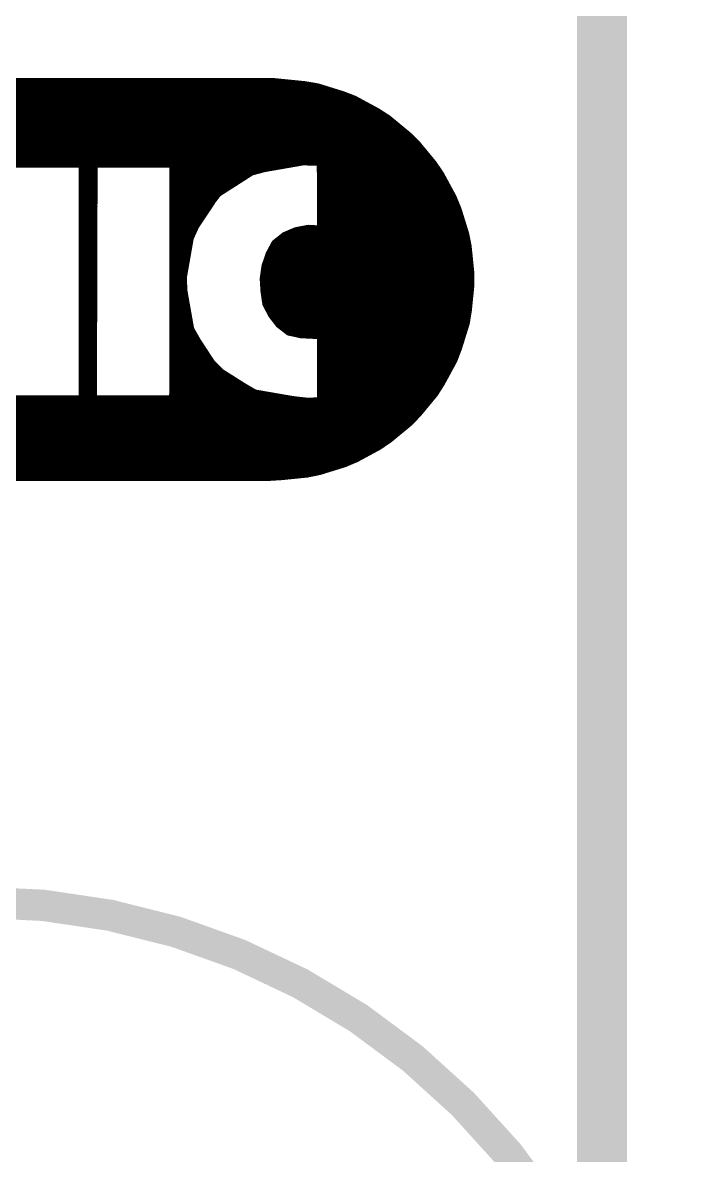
# Model space of a CAD drawing. Extents: x -29.2 to 57.4, y -24.7 to 35.4.
# Drawn here: x 23.051 to 25.718, y 4.307 to 8.899 of the extents above; entities that cross this region are included whole.
import ezdxf

# ---------------------------------------------------------------- set-up
doc = ezdxf.new("R2010")
doc.units = 0
for name, color, linetype in [('1', 12, 'CONTINUOUS'), ('16', 132, 'CONTINUOUS'), ('20', 31, 'CONTINUOUS'), ('21', 41, 'CONTINUOUS'), ('39', 12, 'CONTINUOUS')]:
    doc.layers.add(name, color=color, linetype=linetype)

msp = doc.modelspace()

# ---------------------------------------------------------------- linework, layer by layer
at = {"layer": '1', "const_width": 0.2032}
msp.add_lwpolyline([(25.4, 0), (25.4, 25.4)], dxfattribs=at)
at = {"layer": '16', "const_width": 0.2032}
msp.add_lwpolyline([(25.4, 0), (25.4, 25.4)], dxfattribs=at)
at = {"layer": '20', "const_width": 0.2032}
msp.add_lwpolyline([(25.4, 0), (25.4, 25.4)], dxfattribs=at)
at = {"layer": '21', "const_width": 0.0127}
for points in [[(20.4739, 8.636), (24.283, 8.636)], [(20.5149, 8.6487), (24.2365, 8.6487)], [(20.6183, 8.6614), (24.1386, 8.6614)], [(24.068, 8.6685), (20.7364, 8.6685)], [(24.0921, 8.6661), (24.068, 8.6685)], [(24.1973, 8.6555), (24.0921, 8.6661)], [(24.2492, 8.6465), (24.1973, 8.6555)], [(24.3502, 8.6151), (24.2492, 8.6465)], [(20.3377, 8.5852), (24.4196, 8.5852)], [(20.361, 8.5979), (24.3949, 8.5979)], [(20.3921, 8.6106), (24.362, 8.6106)], [(20.433, 8.6233), (24.3239, 8.6233)], [(24.3993, 8.5962), (24.3502, 8.6151)], [(24.4923, 8.5458), (24.3993, 8.5962)], [(20.2676, 8.5471), (24.4898, 8.5471)], [(20.2909, 8.5598), (24.4664, 8.5598)], [(20.3143, 8.5725), (24.443, 8.5725)], [(24.5366, 8.5173), (24.4923, 8.5458)], [(20.1953, 8.4963), (24.5621, 8.4963)], [(20.2105, 8.509), (24.5467, 8.509)], [(20.2257, 8.5217), (24.5298, 8.5217)], [(20.2442, 8.5344), (24.51, 8.5344)], [(24.6182, 8.45), (24.5366, 8.5173)], [(20.1343, 8.4455), (24.6228, 8.4455)], [(20.1496, 8.4582), (24.6083, 8.4582)], [(20.1648, 8.4709), (24.5929, 8.4709)], [(20.18, 8.4836), (24.5775, 8.4836)], [(24.6558, 8.4132), (24.6182, 8.45)], [(20.0966, 8.4074), (24.6606, 8.4074)], [(20.1069, 8.4201), (24.6488, 8.4201)], [(20.1191, 8.4328), (24.6358, 8.4328)], [(24.7231, 8.3317), (24.6558, 8.4132)], [(20.0554, 8.3566), (24.7026, 8.3566)], [(20.0657, 8.3693), (24.6921, 8.3693)], [(20.076, 8.382), (24.6816, 8.382)], [(20.0863, 8.3947), (24.6711, 8.3947)], [(20.0348, 8.3312), (24.7234, 8.3312)], [(20.0451, 8.3439), (24.713, 8.3439)], [(20.7362, 8.3185), (24.1392, 8.3185)], [(22.9857, 8.3171), (23.2805, 8.3171)], [(23.2805, 8.3171), (23.3006, 8.3166)], [(23.3481, 8.3155), (23.2834, 8.3181)], [(23.2834, 8.3181), (23.2834, 7.3986)], [(23.3006, 8.3166), (23.3317, 8.317)], [(23.3317, 8.317), (23.3586, 8.3171)], [(23.3456, 7.4311), (23.3481, 8.3155)], [(23.3586, 8.3171), (23.6484, 8.3171)], [(23.6484, 8.3171), (23.6673, 8.3007)], [(23.8251, 8.1696), (23.6513, 8.3155)], [(23.6513, 8.3155), (23.6513, 7.3935)], [(24.0325, 8.2999), (24.1888, 8.3271)], [(24.1888, 8.3271), (24.2492, 8.325)], [(24.2492, 8.325), (24.25, 8.2798)], [(24.2493, 8.3185), (24.732, 8.3185)], [(24.7526, 8.2881), (24.7231, 8.3317)], [(23.2834, 8.3058), (23.3481, 8.3058)], [(23.2834, 8.2931), (23.3481, 8.2931)], [(23.2834, 8.2804), (23.348, 8.2804)], [(23.2834, 8.2677), (23.348, 8.2677)], [(23.6513, 8.3058), (23.6614, 8.3058)], [(23.6513, 8.2931), (23.6764, 8.2931)], [(23.6513, 8.2804), (23.6916, 8.2804)], [(23.6513, 8.2677), (23.7068, 8.2677)], [(23.6629, 8.3058), (24.0663, 8.3058)], [(23.6673, 8.3007), (23.8243, 8.1696)], [(23.678, 8.2931), (24.007, 8.2931)], [(23.6931, 8.2804), (23.9727, 8.2804)], [(23.7083, 8.2677), (23.9528, 8.2677)], [(23.8485, 8.201), (23.9821, 8.2865)], [(23.9821, 8.2865), (24.0325, 8.2999)], [(24.2495, 8.3058), (24.7406, 8.3058)], [(24.2497, 8.2931), (24.7492, 8.2931)], [(24.25, 8.2804), (24.7567, 8.2804)], [(24.25, 8.2798), (24.25, 8.071)], [(24.25, 8.2677), (24.7636, 8.2677)], [(24.803, 8.1951), (24.7526, 8.2881)], [(23.2834, 8.255), (23.3479, 8.255)], [(23.2834, 8.2423), (23.3479, 8.2423)], [(23.2834, 8.2296), (23.3479, 8.2296)], [(23.2834, 8.2169), (23.3478, 8.2169)], [(23.6513, 8.255), (23.722, 8.255)], [(23.6513, 8.2423), (23.7372, 8.2423)], [(23.6513, 8.2296), (23.7524, 8.2296)], [(23.6513, 8.2169), (23.7676, 8.2169)], [(23.7234, 8.255), (23.933, 8.255)], [(23.7385, 8.2423), (23.9131, 8.2423)], [(23.7536, 8.2296), (23.8933, 8.2296)], [(23.7687, 8.2169), (23.8734, 8.2169)], [(24.25, 8.255), (24.7705, 8.255)], [(24.25, 8.2423), (24.7774, 8.2423)], [(24.25, 8.2296), (24.7843, 8.2296)], [(24.25, 8.2169), (24.7912, 8.2169)], [(23.2834, 8.2042), (23.3478, 8.2042)], [(23.2834, 8.1915), (23.3478, 8.1915)], [(23.2834, 8.1788), (23.3477, 8.1788)], [(23.6513, 8.2042), (23.7829, 8.2042)], [(23.6513, 8.1915), (23.7981, 8.1915)], [(23.6513, 8.1788), (23.8133, 8.1788)], [(23.7592, 8.0709), (23.8251, 8.1696)], [(23.7839, 8.2042), (23.8535, 8.2042)], [(23.799, 8.1915), (23.8412, 8.1915)], [(23.8141, 8.1788), (23.8314, 8.1788)], [(23.8243, 8.1696), (23.8485, 8.201)], [(24.25, 8.2042), (24.7981, 8.2042)], [(24.25, 8.1915), (24.8045, 8.1915)], [(24.25, 8.1788), (24.8098, 8.1788)], [(24.8232, 8.1465), (24.803, 8.1951)], [(23.2834, 8.1661), (23.3477, 8.1661)], [(23.2834, 8.1534), (23.3477, 8.1534)], [(23.2834, 8.1407), (23.3476, 8.1407)], [(23.2834, 8.128), (23.3476, 8.128)], [(23.6513, 8.1661), (23.8228, 8.1661)], [(23.6513, 8.1534), (23.8143, 8.1534)], [(23.6513, 8.1407), (23.8058, 8.1407)], [(23.6513, 8.128), (23.7973, 8.128)], [(24.25, 8.1661), (24.815, 8.1661)], [(24.25, 8.1534), (24.8203, 8.1534)], [(24.25, 8.1407), (24.8249, 8.1407)], [(24.25, 8.128), (24.8289, 8.128)], [(24.8545, 8.0455), (24.8232, 8.1465)], [(23.2834, 8.1153), (23.3475, 8.1153)], [(23.2834, 8.1026), (23.3475, 8.1026)], [(23.2834, 8.0899), (23.3475, 8.0899)], [(23.2834, 8.0772), (23.3474, 8.0772)], [(23.6513, 8.1153), (23.7889, 8.1153)], [(23.6513, 8.1026), (23.7804, 8.1026)], [(23.6513, 8.0899), (23.7719, 8.0899)], [(23.6513, 8.0772), (23.7634, 8.0772)], [(24.25, 8.1153), (24.8328, 8.1153)], [(24.25, 8.1026), (24.8368, 8.1026)], [(24.25, 8.0899), (24.8407, 8.0899)], [(24.25, 8.0772), (24.8447, 8.0772)], [(23.2834, 8.0645), (23.3474, 8.0645)], [(23.2834, 8.0518), (23.3474, 8.0518)], [(23.2834, 8.0391), (23.3473, 8.0391)], [(23.6513, 8.0645), (23.7563, 8.0645)], [(23.6513, 8.0518), (23.7506, 8.0518)], [(23.6513, 8.0391), (23.7449, 8.0391)], [(23.7379, 8.0236), (23.7592, 8.0709)], [(24.109, 8.0434), (24.0675, 8.0107)], [(24.1036, 8.0391), (24.8558, 8.0391)], [(24.1565, 8.0636), (24.109, 8.0434)], [(24.1288, 8.0518), (24.8525, 8.0518)], [(24.2083, 8.0734), (24.1565, 8.0636)], [(24.1613, 8.0645), (24.8486, 8.0645)], [(24.25, 8.071), (24.2083, 8.0734)], [(24.8648, 7.9939), (24.8545, 8.0455)], [(23.2834, 8.0264), (23.3473, 8.0264)], [(23.2834, 8.0137), (23.3472, 8.0137)], [(23.2834, 8.001), (23.3472, 8.001)], [(23.2834, 7.9883), (23.3472, 7.9883)], [(23.6513, 8.0264), (23.7391, 8.0264)], [(23.6513, 8.0137), (23.7361, 8.0137)], [(23.6513, 8.001), (23.7339, 8.001)], [(23.6513, 7.9883), (23.7317, 7.9883)], [(23.7104, 7.8674), (23.7379, 8.0236)], [(24.0675, 8.0107), (24.0425, 7.9641)], [(24.0555, 7.9883), (24.8653, 7.9883)], [(24.0623, 8.001), (24.8633, 8.001)], [(24.0712, 8.0137), (24.8608, 8.0137)], [(24.0874, 8.0264), (24.8583, 8.0264)], [(24.8754, 7.8886), (24.8648, 7.9939)], [(23.2834, 7.9756), (23.3471, 7.9756)], [(23.2834, 7.9629), (23.3471, 7.9629)], [(23.2834, 7.9502), (23.3471, 7.9502)], [(23.6513, 7.9756), (23.7294, 7.9756)], [(23.6513, 7.9629), (23.7272, 7.9629)], [(23.6513, 7.9502), (23.725, 7.9502)], [(24.0425, 7.9641), (24.0257, 7.9148)], [(24.0378, 7.9502), (24.8692, 7.9502)], [(24.0421, 7.9629), (24.8679, 7.9629)], [(24.0487, 7.9756), (24.8666, 7.9756)], [(23.2834, 7.9375), (23.347, 7.9375)], [(23.2834, 7.9248), (23.347, 7.9248)], [(23.2834, 7.9121), (23.347, 7.9121)], [(23.2834, 7.8994), (23.3469, 7.8994)], [(23.6513, 7.9375), (23.7227, 7.9375)], [(23.6513, 7.9248), (23.7205, 7.9248)], [(23.6513, 7.9121), (23.7183, 7.9121)], [(23.6513, 7.8994), (23.716, 7.8994)], [(24.0257, 7.9148), (24.018, 7.8625)], [(24.0234, 7.8994), (24.8743, 7.8994)], [(24.0253, 7.9121), (24.873, 7.9121)], [(24.0291, 7.9248), (24.8717, 7.9248)], [(24.0335, 7.9375), (24.8704, 7.9375)], [(23.2834, 7.8867), (23.3469, 7.8867)], [(23.2834, 7.874), (23.3468, 7.874)], [(23.2834, 7.8613), (23.3468, 7.8613)], [(23.2834, 7.8486), (23.3468, 7.8486)], [(23.6513, 7.8867), (23.7138, 7.8867)], [(23.6513, 7.874), (23.7116, 7.874)], [(23.6513, 7.8613), (23.7106, 7.8613)], [(23.6513, 7.8486), (23.7109, 7.8486)], [(23.7119, 7.8153), (23.7104, 7.8674)], [(24.018, 7.8625), (24.0212, 7.8102)], [(24.018, 7.8613), (24.8758, 7.8613)], [(24.0188, 7.8486), (24.876, 7.8486)], [(24.0197, 7.874), (24.8756, 7.874)], [(24.0216, 7.8867), (24.8754, 7.8867)], [(24.8762, 7.836), (24.8754, 7.8886)], [(23.2834, 7.8359), (23.3467, 7.8359)], [(23.2834, 7.8232), (23.3467, 7.8232)], [(23.2834, 7.8105), (23.3467, 7.8105)], [(23.6513, 7.8359), (23.7113, 7.8359)], [(23.6513, 7.8232), (23.7117, 7.8232)], [(23.6513, 7.8105), (23.7128, 7.8105)], [(23.7396, 7.6591), (23.7119, 7.8153)], [(24.0196, 7.8359), (24.8762, 7.8359)], [(24.0204, 7.8232), (24.8749, 7.8232)], [(24.0211, 7.8105), (24.8737, 7.8105)], [(24.0212, 7.8102), (24.0288, 7.7578)], [(24.8656, 7.7308), (24.8762, 7.836)], [(23.2834, 7.7978), (23.3466, 7.7978)], [(23.2834, 7.7851), (23.3466, 7.7851)], [(23.2834, 7.7724), (23.3466, 7.7724)], [(23.2834, 7.7597), (23.3465, 7.7597)], [(23.6513, 7.7978), (23.715, 7.7978)], [(23.6513, 7.7851), (23.7173, 7.7851)], [(23.6513, 7.7724), (23.7195, 7.7724)], [(23.6513, 7.7597), (23.7218, 7.7597)], [(24.023, 7.7978), (24.8724, 7.7978)], [(24.0248, 7.7851), (24.8711, 7.7851)], [(24.0267, 7.7724), (24.8698, 7.7724)], [(24.0285, 7.7597), (24.8685, 7.7597)], [(24.0288, 7.7578), (24.0526, 7.7108)], [(23.2834, 7.747), (23.3465, 7.747)], [(23.2834, 7.7343), (23.3464, 7.7343)], [(23.2834, 7.7216), (23.3464, 7.7216)], [(23.2834, 7.7089), (23.3464, 7.7089)], [(23.6513, 7.747), (23.724, 7.747)], [(23.6513, 7.7343), (23.7263, 7.7343)], [(23.6513, 7.7216), (23.7285, 7.7216)], [(23.6513, 7.7089), (23.7308, 7.7089)], [(24.0343, 7.747), (24.8673, 7.747)], [(24.0407, 7.7343), (24.866, 7.7343)], [(24.0472, 7.7216), (24.8641, 7.7216)], [(24.0526, 7.7108), (24.0843, 7.6699)], [(24.0541, 7.7089), (24.862, 7.7089)], [(24.8571, 7.6788), (24.8656, 7.7308)], [(23.2834, 7.6962), (23.3463, 7.6962)], [(23.2834, 7.6835), (23.3463, 7.6835)], [(23.2834, 7.6708), (23.3463, 7.6708)], [(23.6513, 7.6962), (23.7331, 7.6962)], [(23.6513, 7.6835), (23.7353, 7.6835)], [(23.6513, 7.6708), (23.7376, 7.6708)], [(24.0639, 7.6962), (24.8599, 7.6962)], [(24.0738, 7.6835), (24.8578, 7.6835)], [(24.0836, 7.6708), (24.8546, 7.6708)], [(24.0843, 7.6699), (24.1261, 7.6375)], [(24.8257, 7.5778), (24.8571, 7.6788)], [(23.2834, 7.6581), (23.3462, 7.6581)], [(23.2834, 7.6454), (23.3462, 7.6454)], [(23.2834, 7.6327), (23.3462, 7.6327)], [(23.2834, 7.62), (23.3461, 7.62)], [(23.6513, 7.6581), (23.7402, 7.6581)], [(23.6513, 7.6454), (23.7475, 7.6454)], [(23.6513, 7.6327), (23.7547, 7.6327)], [(23.6513, 7.62), (23.762, 7.62)], [(23.7656, 7.6136), (23.7396, 7.6591)], [(24.0995, 7.6581), (24.8506, 7.6581)], [(24.1159, 7.6454), (24.8467, 7.6454)], [(24.1261, 7.6375), (24.1777, 7.6262)], [(24.1479, 7.6327), (24.8427, 7.6327)], [(24.1777, 7.6262), (24.2503, 7.6226)], [(24.2503, 7.6226), (24.25, 7.5929)], [(24.2503, 7.62), (24.8388, 7.62)], [(23.2834, 7.6073), (23.3461, 7.6073)], [(23.2834, 7.5946), (23.346, 7.5946)], [(23.2834, 7.5819), (23.346, 7.5819)], [(23.6513, 7.6073), (23.7697, 7.6073)], [(23.6513, 7.5946), (23.778, 7.5946)], [(23.6513, 7.5819), (23.7863, 7.5819)], [(23.8234, 7.5251), (23.7656, 7.6136)], [(24.25, 7.5946), (24.8309, 7.5946)], [(24.25, 7.5929), (24.25, 7.3737)], [(24.25, 7.5819), (24.827, 7.5819)], [(24.2501, 7.6073), (24.8349, 7.6073)], [(24.8071, 7.5285), (24.8257, 7.5778)], [(23.2834, 7.5692), (23.346, 7.5692)], [(23.2834, 7.5565), (23.3459, 7.5565)], [(23.2834, 7.5438), (23.3459, 7.5438)], [(23.2834, 7.5311), (23.3459, 7.5311)], [(23.6513, 7.5692), (23.7946, 7.5692)], [(23.6513, 7.5565), (23.8029, 7.5565)], [(23.6513, 7.5438), (23.8112, 7.5438)], [(23.6513, 7.5311), (23.8195, 7.5311)], [(24.25, 7.5692), (24.8225, 7.5692)], [(24.25, 7.5565), (24.8177, 7.5565)], [(24.25, 7.5438), (24.8129, 7.5438)], [(24.25, 7.5311), (24.8081, 7.5311)], [(24.7567, 7.4356), (24.8071, 7.5285)], [(23.2834, 7.5184), (23.3458, 7.5184)], [(23.2834, 7.5057), (23.3458, 7.5057)], [(23.2834, 7.493), (23.3458, 7.493)], [(23.2834, 7.4803), (23.3457, 7.4803)], [(23.6513, 7.5184), (23.83, 7.5184)], [(23.6513, 7.5057), (23.8427, 7.5057)], [(23.6513, 7.493), (23.8553, 7.493)], [(23.6513, 7.4803), (23.8727, 7.4803)], [(23.8599, 7.4884), (23.8234, 7.5251)], [(23.9492, 7.4319), (23.8599, 7.4884)], [(24.25, 7.5184), (24.8016, 7.5184)], [(24.25, 7.5057), (24.7948, 7.5057)], [(24.25, 7.493), (24.7879, 7.493)], [(24.25, 7.4803), (24.781, 7.4803)], [(23.2834, 7.4676), (23.3457, 7.4676)], [(23.2834, 7.4549), (23.3456, 7.4549)], [(23.2834, 7.4422), (23.3456, 7.4422)], [(23.6513, 7.4676), (23.8928, 7.4676)], [(23.6513, 7.4549), (23.9129, 7.4549)], [(23.6513, 7.4422), (23.9329, 7.4422)], [(24.25, 7.4676), (24.7741, 7.4676)], [(24.25, 7.4549), (24.7672, 7.4549)], [(24.25, 7.4422), (24.7603, 7.4422)], [(24.7286, 7.391), (24.7567, 7.4356)], [(23.2834, 7.4295), (23.3456, 7.4295)], [(23.2834, 7.4168), (23.3454, 7.4168)], [(23.2834, 7.4041), (23.3452, 7.4041)], [(23.2834, 7.3986), (23.2846, 7.3826)], [(23.284, 7.3914), (23.345, 7.3914)], [(23.3449, 7.3826), (23.3456, 7.4311)], [(23.6513, 7.3935), (23.6499, 7.3826)], [(23.651, 7.3914), (24.0753, 7.3914)], [(23.6513, 7.4295), (23.9533, 7.4295)], [(23.6513, 7.4168), (23.9749, 7.4168)], [(23.6513, 7.4041), (24.0015, 7.4041)], [(23.9946, 7.4053), (23.9492, 7.4319)], [(24.1509, 7.3784), (23.9946, 7.4053)], [(24.25, 7.4295), (24.7529, 7.4295)], [(24.25, 7.4168), (24.7449, 7.4168)], [(24.25, 7.4041), (24.7368, 7.4041)], [(24.25, 7.3914), (24.7288, 7.3914)], [(24.6613, 7.3095), (24.7286, 7.391)], [(21.247, 7.3787), (24.149, 7.3787)], [(21.247, 7.366), (24.708, 7.366)], [(21.247, 7.3533), (24.6975, 7.3533)], [(23.2846, 7.3826), (22.977, 7.3826)], [(23.6499, 7.3826), (23.3449, 7.3826)], [(24.2032, 7.3726), (24.1509, 7.3784)], [(24.25, 7.3737), (24.2032, 7.3726)], [(24.25, 7.3787), (24.7184, 7.3787)], [(21.247, 7.3406), (24.687, 7.3406)], [(21.247, 7.3279), (24.6765, 7.3279)], [(21.247, 7.3152), (24.666, 7.3152)], [(21.247, 7.3025), (24.6546, 7.3025)], [(24.6248, 7.2715), (24.6613, 7.3095)], [(21.247, 7.2898), (24.6424, 7.2898)], [(21.247, 7.2771), (24.6302, 7.2771)], [(21.247, 7.2644), (24.6162, 7.2644)], [(21.247, 7.2517), (24.6008, 7.2517)], [(24.5432, 7.2042), (24.6248, 7.2715)], [(21.247, 7.239), (24.5854, 7.239)], [(21.247, 7.2263), (24.57, 7.2263)], [(21.247, 7.2136), (24.5546, 7.2136)], [(24.4998, 7.1744), (24.5432, 7.2042)], [(21.247, 7.2009), (24.5384, 7.2009)], [(21.247, 7.1882), (24.5199, 7.1882)], [(21.247, 7.1755), (24.5014, 7.1755)], [(21.247, 7.1628), (24.4784, 7.1628)], [(24.4069, 7.124), (24.4998, 7.1744)], [(21.247, 7.1501), (24.455, 7.1501)], [(21.247, 7.1374), (24.4316, 7.1374)], [(21.247, 7.1247), (24.4082, 7.1247)], [(21.247, 7.112), (24.3786, 7.112)], [(24.3584, 7.1035), (24.4069, 7.124)], [(21.247, 7.0993), (24.345, 7.0993)], [(21.247, 7.0866), (24.3041, 7.0866)], [(21.247, 7.0739), (24.2631, 7.0739)], [(24.2059, 7.0615), (24.2574, 7.0721)], [(24.2574, 7.0721), (24.3584, 7.1035)], [(21.247, 7.0612), (24.2034, 7.0612)], [(21.247, 7.0485), (24.0632, 7.0485)], [(21.2981, 7.0475), (24.0479, 7.0475)], [(24.0479, 7.0475), (24.1006, 7.0508)], [(24.1006, 7.0508), (24.2059, 7.0615)]]:
    msp.add_lwpolyline(points, dxfattribs=at)
at = {"layer": '21', "const_width": 0.0064}
for points in [[(24.0683, 8.6717, 1), (24.0676, 8.6654)], [(24.068, 8.6654, 1), (24.068, 8.6717)], [(24.0924, 8.6693, 1), (24.0918, 8.6629)], [(24.0918, 8.6629, 1), (24.0924, 8.6693)], [(24.1386, 8.6582, 1), (24.1386, 8.6646)], [(24.1978, 8.6586, 1), (24.1968, 8.6524)], [(24.197, 8.6523, 1), (24.1976, 8.6586)], [(24.2365, 8.6455, 1), (24.2365, 8.6519)], [(24.2501, 8.6495, 1), (24.2482, 8.6435)], [(24.2486, 8.6434, 1), (24.2497, 8.6496)], [(24.283, 8.6328, 1), (24.283, 8.6392)], [(24.3239, 8.6201, 1), (24.3239, 8.6265)], [(24.3513, 8.6181, 1), (24.349, 8.6122)], [(24.3492, 8.6121, 1), (24.3511, 8.6182)], [(24.362, 8.6074, 1), (24.362, 8.6138)], [(24.3949, 8.5947, 1), (24.3949, 8.6011)], [(24.4008, 8.599, 1), (24.3978, 8.5934)], [(24.3982, 8.5933, 1), (24.4004, 8.5992)], [(24.4196, 8.582, 1), (24.4196, 8.5884)], [(24.443, 8.5693, 1), (24.443, 8.5757)], [(24.4664, 8.5566, 1), (24.4664, 8.563)], [(24.494, 8.5484, 1), (24.4905, 8.5431)], [(24.4898, 8.5439, 1), (24.4898, 8.5503)], [(24.4907, 8.543, 1), (24.4938, 8.5486)], [(24.51, 8.5312, 1), (24.51, 8.5376)], [(24.5298, 8.5185, 1), (24.5298, 8.5249)], [(24.5386, 8.5198, 1), (24.5346, 8.5149)], [(24.5349, 8.5147, 1), (24.5383, 8.52)], [(24.5467, 8.5058, 1), (24.5467, 8.5122)], [(24.5621, 8.4931, 1), (24.5621, 8.4995)], [(24.5775, 8.4804, 1), (24.5775, 8.4868)], [(24.5929, 8.4677, 1), (24.5929, 8.4741)], [(24.6083, 8.455, 1), (24.6083, 8.4614)], [(24.6204, 8.4523, 1), (24.6159, 8.4478)], [(24.6161, 8.4476, 1), (24.6202, 8.4525)], [(24.6228, 8.4423, 1), (24.6228, 8.4487)], [(24.6358, 8.4296, 1), (24.6358, 8.436)], [(24.6488, 8.4169, 1), (24.6488, 8.4233)], [(24.6583, 8.4153, 1), (24.6534, 8.4112)], [(24.6536, 8.411, 1), (24.658, 8.4155)], [(24.6606, 8.4042, 1), (24.6606, 8.4106)], [(24.6711, 8.3915, 1), (24.6711, 8.3979)], [(24.6816, 8.3788, 1), (24.6816, 8.3852)], [(24.6921, 8.3661, 1), (24.6921, 8.3725)], [(24.7026, 8.3534, 1), (24.7026, 8.3598)], [(23.2806, 8.3202, 1), (23.2805, 8.3139)], [(23.2836, 8.3213, 1), (23.2833, 8.3149)], [(23.2834, 8.309, 1), (23.2834, 8.3026)], [(23.2866, 8.3181, 1), (23.2803, 8.3181)], [(23.2805, 8.3139, 1), (23.2805, 8.3203)], [(23.3005, 8.3197, 1), (23.3006, 8.3134)], [(23.3005, 8.3134, 1), (23.3007, 8.3197)], [(23.3317, 8.3202, 1), (23.3317, 8.3139)], [(23.3317, 8.3139, 1), (23.3316, 8.3202)], [(23.3513, 8.3155, 1), (23.3449, 8.3155)], [(23.348, 8.3124, 1), (23.3482, 8.3187)], [(23.3481, 8.3026, 1), (23.3481, 8.309)], [(23.3586, 8.3203, 1), (23.3586, 8.3139)], [(23.3586, 8.3139, 1), (23.3586, 8.3202)], [(23.6505, 8.3195, 1), (23.6463, 8.3147)], [(23.6533, 8.318, 1), (23.6493, 8.3131)], [(23.6545, 8.3155, 1), (23.6481, 8.3155)], [(23.6513, 8.309, 1), (23.6513, 8.3026)], [(23.6484, 8.3139, 1), (23.6484, 8.3203)], [(23.6629, 8.309, 1), (23.6629, 8.3026)], [(23.6614, 8.3026, 1), (23.6614, 8.309)], [(24.0663, 8.3026, 1), (24.0663, 8.309)], [(24.1392, 8.3153, 1), (24.1392, 8.3217)], [(24.1889, 8.3303, 1), (24.1887, 8.324)], [(24.1894, 8.324, 1), (24.1883, 8.3303)], [(24.2524, 8.325, 1), (24.2461, 8.3249)], [(24.2493, 8.3217, 1), (24.2493, 8.3153)], [(24.2495, 8.309, 1), (24.2495, 8.3026)], [(24.2491, 8.3218, 1), (24.2493, 8.3281)], [(24.713, 8.3407, 1), (24.713, 8.3471)], [(24.7258, 8.3334, 1), (24.7205, 8.3299)], [(24.7207, 8.3297, 1), (24.7256, 8.3337)], [(24.7234, 8.328, 1), (24.7234, 8.3344)], [(24.732, 8.3153, 1), (24.732, 8.3217)], [(24.7406, 8.3026, 1), (24.7406, 8.309)], [(23.2834, 8.2963, 1), (23.2834, 8.2899)], [(23.2834, 8.2836, 1), (23.2834, 8.2772)], [(23.2834, 8.2709, 1), (23.2834, 8.2645)], [(23.348, 8.2772, 1), (23.348, 8.2836)], [(23.348, 8.2645, 1), (23.348, 8.2709)], [(23.3481, 8.2899, 1), (23.3481, 8.2963)], [(23.6513, 8.2963, 1), (23.6513, 8.2899)], [(23.6513, 8.2836, 1), (23.6513, 8.2772)], [(23.6513, 8.2709, 1), (23.6513, 8.2645)], [(23.6693, 8.3031, 1), (23.6652, 8.2982)], [(23.6652, 8.2983, 1), (23.6694, 8.3031)], [(23.678, 8.2963, 1), (23.678, 8.2899)], [(23.6764, 8.2899, 1), (23.6764, 8.2963)], [(23.6931, 8.2836, 1), (23.6931, 8.2772)], [(23.6916, 8.2772, 1), (23.6916, 8.2836)], [(23.7083, 8.2709, 1), (23.7083, 8.2645)], [(23.7068, 8.2645, 1), (23.7068, 8.2709)], [(23.9528, 8.2645, 1), (23.9528, 8.2709)], [(23.9727, 8.2772, 1), (23.9727, 8.2836)], [(23.9813, 8.2895, 1), (23.983, 8.2834)], [(23.9838, 8.2838, 1), (23.9804, 8.2891)], [(24.007, 8.2899, 1), (24.007, 8.2963)], [(24.032, 8.303, 1), (24.0331, 8.2968)], [(24.0333, 8.2969, 1), (24.0317, 8.303)], [(24.2497, 8.2963, 1), (24.2497, 8.2899)], [(24.25, 8.2836, 1), (24.25, 8.2772)], [(24.2531, 8.2798, 1), (24.2468, 8.2798)], [(24.2468, 8.2798, 1), (24.2531, 8.2799)], [(24.25, 8.2709, 1), (24.25, 8.2645)], [(24.7492, 8.2899, 1), (24.7492, 8.2963)], [(24.7554, 8.2896, 1), (24.7498, 8.2865)], [(24.75, 8.2863, 1), (24.7552, 8.2898)], [(24.7567, 8.2772, 1), (24.7567, 8.2836)], [(24.7636, 8.2645, 1), (24.7636, 8.2709)], [(23.2834, 8.2582, 1), (23.2834, 8.2518)], [(23.2834, 8.2455, 1), (23.2834, 8.2391)], [(23.2834, 8.2328, 1), (23.2834, 8.2264)], [(23.2834, 8.2201, 1), (23.2834, 8.2137)], [(23.3478, 8.2137, 1), (23.3478, 8.2201)], [(23.3479, 8.2518, 1), (23.3479, 8.2582)], [(23.3479, 8.2391, 1), (23.3479, 8.2455)], [(23.3479, 8.2264, 1), (23.3479, 8.2328)], [(23.6513, 8.2582, 1), (23.6513, 8.2518)], [(23.6513, 8.2455, 1), (23.6513, 8.2391)], [(23.6513, 8.2328, 1), (23.6513, 8.2264)], [(23.6513, 8.2201, 1), (23.6513, 8.2137)], [(23.7234, 8.2582, 1), (23.7234, 8.2518)], [(23.722, 8.2518, 1), (23.722, 8.2582)], [(23.7385, 8.2455, 1), (23.7385, 8.2391)], [(23.7372, 8.2391, 1), (23.7372, 8.2455)], [(23.7536, 8.2328, 1), (23.7536, 8.2264)], [(23.7524, 8.2264, 1), (23.7524, 8.2328)], [(23.7687, 8.2201, 1), (23.7687, 8.2137)], [(23.7676, 8.2137, 1), (23.7676, 8.2201)], [(23.8734, 8.2137, 1), (23.8734, 8.2201)], [(23.8933, 8.2264, 1), (23.8933, 8.2328)], [(23.9131, 8.2391, 1), (23.9131, 8.2455)], [(23.933, 8.2518, 1), (23.933, 8.2582)], [(24.25, 8.2582, 1), (24.25, 8.2518)], [(24.25, 8.2455, 1), (24.25, 8.2391)], [(24.25, 8.2328, 1), (24.25, 8.2264)], [(24.25, 8.2201, 1), (24.25, 8.2137)], [(24.7705, 8.2518, 1), (24.7705, 8.2582)], [(24.7774, 8.2391, 1), (24.7774, 8.2455)], [(24.7843, 8.2264, 1), (24.7843, 8.2328)], [(24.7912, 8.2137, 1), (24.7912, 8.2201)], [(23.2834, 8.2074, 1), (23.2834, 8.201)], [(23.2834, 8.1947, 1), (23.2834, 8.1883)], [(23.2834, 8.182, 1), (23.2834, 8.1756)], [(23.3477, 8.1756, 1), (23.3477, 8.182)], [(23.3478, 8.201, 1), (23.3478, 8.2074)], [(23.3478, 8.1883, 1), (23.3478, 8.1947)], [(23.6513, 8.2074, 1), (23.6513, 8.201)], [(23.6513, 8.1947, 1), (23.6513, 8.1883)], [(23.6513, 8.182, 1), (23.6513, 8.1756)], [(23.7839, 8.2074, 1), (23.7839, 8.201)], [(23.7829, 8.201, 1), (23.7829, 8.2074)], [(23.799, 8.1947, 1), (23.799, 8.1883)], [(23.7981, 8.1883, 1), (23.7981, 8.1947)], [(23.8141, 8.182, 1), (23.8141, 8.1756)], [(23.8133, 8.1756, 1), (23.8133, 8.182)], [(23.8218, 8.1716, 1), (23.8268, 8.1677)], [(23.8222, 8.1672, 1), (23.8263, 8.1721)], [(23.8277, 8.1678, 1), (23.8224, 8.1713)], [(23.823, 8.1671, 1), (23.8271, 8.172)], [(23.8314, 8.1756, 1), (23.8314, 8.182)], [(23.8412, 8.1883, 1), (23.8412, 8.1947)], [(23.8468, 8.2036, 1), (23.8502, 8.1983)], [(23.851, 8.199, 1), (23.846, 8.2029)], [(23.8535, 8.201, 1), (23.8535, 8.2074)], [(24.25, 8.2074, 1), (24.25, 8.201)], [(24.25, 8.1947, 1), (24.25, 8.1883)], [(24.25, 8.182, 1), (24.25, 8.1756)], [(24.7981, 8.201, 1), (24.7981, 8.2074)], [(24.806, 8.1963, 1), (24.8001, 8.1939)], [(24.8003, 8.1936, 1), (24.8058, 8.1966)], [(24.8045, 8.1883, 1), (24.8045, 8.1947)], [(24.8098, 8.1756, 1), (24.8098, 8.182)], [(23.2834, 8.1693, 1), (23.2834, 8.1629)], [(23.2834, 8.1566, 1), (23.2834, 8.1502)], [(23.2834, 8.1439, 1), (23.2834, 8.1375)], [(23.2834, 8.1312, 1), (23.2834, 8.1248)], [(23.3476, 8.1375, 1), (23.3476, 8.1439)], [(23.3476, 8.1248, 1), (23.3476, 8.1312)], [(23.3477, 8.1629, 1), (23.3477, 8.1693)], [(23.3477, 8.1502, 1), (23.3477, 8.1566)], [(23.6513, 8.1693, 1), (23.6513, 8.1629)], [(23.6513, 8.1566, 1), (23.6513, 8.1502)], [(23.6513, 8.1439, 1), (23.6513, 8.1375)], [(23.6513, 8.1312, 1), (23.6513, 8.1248)], [(23.7973, 8.1248, 1), (23.7973, 8.1312)], [(23.8058, 8.1375, 1), (23.8058, 8.1439)], [(23.8143, 8.1502, 1), (23.8143, 8.1566)], [(23.8228, 8.1629, 1), (23.8228, 8.1693)], [(24.25, 8.1693, 1), (24.25, 8.1629)], [(24.25, 8.1566, 1), (24.25, 8.1502)], [(24.25, 8.1439, 1), (24.25, 8.1375)], [(24.25, 8.1312, 1), (24.25, 8.1248)], [(24.815, 8.1629, 1), (24.815, 8.1693)], [(24.8262, 8.1474, 1), (24.8201, 8.1455)], [(24.8202, 8.1453, 1), (24.8261, 8.1477)], [(24.8203, 8.1502, 1), (24.8203, 8.1566)], [(24.8249, 8.1375, 1), (24.8249, 8.1439)], [(24.8289, 8.1248, 1), (24.8289, 8.1312)], [(23.2834, 8.1185, 1), (23.2834, 8.1121)], [(23.2834, 8.1058, 1), (23.2834, 8.0994)], [(23.2834, 8.0931, 1), (23.2834, 8.0867)], [(23.2834, 8.0804, 1), (23.2834, 8.074)], [(23.3474, 8.074, 1), (23.3474, 8.0804)], [(23.3475, 8.1121, 1), (23.3475, 8.1185)], [(23.3475, 8.0994, 1), (23.3475, 8.1058)], [(23.3475, 8.0867, 1), (23.3475, 8.0931)], [(23.6513, 8.1185, 1), (23.6513, 8.1121)], [(23.6513, 8.1058, 1), (23.6513, 8.0994)], [(23.6513, 8.0931, 1), (23.6513, 8.0867)], [(23.6513, 8.0804, 1), (23.6513, 8.074)], [(23.7634, 8.074, 1), (23.7634, 8.0804)], [(23.7719, 8.0867, 1), (23.7719, 8.0931)], [(23.7804, 8.0994, 1), (23.7804, 8.1058)], [(23.7889, 8.1121, 1), (23.7889, 8.1185)], [(24.25, 8.1185, 1), (24.25, 8.1121)], [(24.25, 8.1058, 1), (24.25, 8.0994)], [(24.25, 8.0931, 1), (24.25, 8.0867)], [(24.25, 8.0804, 1), (24.25, 8.074)], [(24.8328, 8.1121, 1), (24.8328, 8.1185)], [(24.8368, 8.0994, 1), (24.8368, 8.1058)], [(24.8407, 8.0867, 1), (24.8407, 8.0931)], [(24.8447, 8.074, 1), (24.8447, 8.0804)], [(23.2834, 8.0677, 1), (23.2834, 8.0613)], [(23.2834, 8.055, 1), (23.2834, 8.0486)], [(23.2834, 8.0423, 1), (23.2834, 8.0359)], [(23.3473, 8.0359, 1), (23.3473, 8.0423)], [(23.3474, 8.0613, 1), (23.3474, 8.0677)], [(23.3474, 8.0486, 1), (23.3474, 8.055)], [(23.6513, 8.0677, 1), (23.6513, 8.0613)], [(23.6513, 8.055, 1), (23.6513, 8.0486)], [(23.6513, 8.0423, 1), (23.6513, 8.0359)], [(23.7449, 8.0359, 1), (23.7449, 8.0423)], [(23.7506, 8.0486, 1), (23.7506, 8.055)], [(23.7566, 8.0727, 1), (23.7619, 8.0691)], [(23.7621, 8.0696, 1), (23.7563, 8.0722)], [(23.7563, 8.0613, 1), (23.7563, 8.0677)], [(24.1036, 8.0423, 1), (24.1036, 8.0359)], [(24.1078, 8.0463, 1), (24.1103, 8.0405)], [(24.111, 8.0409, 1), (24.1071, 8.0459)], [(24.1288, 8.055, 1), (24.1288, 8.0486)], [(24.1559, 8.0667, 1), (24.1571, 8.0605)], [(24.1577, 8.0607, 1), (24.1552, 8.0665)], [(24.1613, 8.0677, 1), (24.1613, 8.0613)], [(24.2085, 8.0765, 1), (24.2081, 8.0702)], [(24.2089, 8.0702, 1), (24.2077, 8.0765)], [(24.2468, 8.071, 1), (24.2531, 8.071)], [(24.2498, 8.0678, 1), (24.2501, 8.0742)], [(24.8486, 8.0613, 1), (24.8486, 8.0677)], [(24.8576, 8.0461, 1), (24.8514, 8.0448)], [(24.8515, 8.0445, 1), (24.8575, 8.0464)], [(24.8525, 8.0486, 1), (24.8525, 8.055)], [(24.8558, 8.0359, 1), (24.8558, 8.0423)], [(23.2834, 8.0296, 1), (23.2834, 8.0232)], [(23.2834, 8.0169, 1), (23.2834, 8.0105)], [(23.2834, 8.0042, 1), (23.2834, 7.9978)], [(23.2834, 7.9915, 1), (23.2834, 7.9851)], [(23.3472, 8.0105, 1), (23.3472, 8.0169)], [(23.3472, 7.9978, 1), (23.3472, 8.0042)], [(23.3472, 7.9851, 1), (23.3472, 7.9915)], [(23.3473, 8.0232, 1), (23.3473, 8.0296)], [(23.6513, 8.0296, 1), (23.6513, 8.0232)], [(23.6513, 8.0169, 1), (23.6513, 8.0105)], [(23.6513, 8.0042, 1), (23.6513, 7.9978)], [(23.6513, 7.9915, 1), (23.6513, 7.9851)], [(23.7317, 7.9851, 1), (23.7317, 7.9915)], [(23.7339, 7.9978, 1), (23.7339, 8.0042)], [(23.741, 8.0231, 1), (23.7347, 8.0242)], [(23.735, 8.0249, 1), (23.7408, 8.0223)], [(23.7361, 8.0105, 1), (23.7361, 8.0169)], [(23.7391, 8.0232, 1), (23.7391, 8.0296)], [(24.0555, 7.9915, 1), (24.0555, 7.9851)], [(24.0623, 8.0042, 1), (24.0623, 7.9978)], [(24.0655, 8.0132, 1), (24.0694, 8.0082)], [(24.0703, 8.0092, 1), (24.0647, 8.0122)], [(24.0712, 8.0169, 1), (24.0712, 8.0105)], [(24.0874, 8.0296, 1), (24.0874, 8.0232)], [(24.8583, 8.0232, 1), (24.8583, 8.0296)], [(24.8608, 8.0105, 1), (24.8608, 8.0169)], [(24.8679, 7.9942, 1), (24.8616, 7.9935)], [(24.8616, 7.9932, 1), (24.8679, 7.9945)], [(24.8633, 7.9978, 1), (24.8633, 8.0042)], [(24.8653, 7.9851, 1), (24.8653, 7.9915)], [(23.2834, 7.9788, 1), (23.2834, 7.9724)], [(23.2834, 7.9661, 1), (23.2834, 7.9597)], [(23.2834, 7.9534, 1), (23.2834, 7.947)], [(23.3471, 7.9724, 1), (23.3471, 7.9788)], [(23.3471, 7.9597, 1), (23.3471, 7.9661)], [(23.3471, 7.947, 1), (23.3471, 7.9534)], [(23.6513, 7.9788, 1), (23.6513, 7.9724)], [(23.6513, 7.9661, 1), (23.6513, 7.9597)], [(23.6513, 7.9534, 1), (23.6513, 7.947)], [(23.725, 7.947, 1), (23.725, 7.9534)], [(23.7272, 7.9597, 1), (23.7272, 7.9661)], [(23.7294, 7.9724, 1), (23.7294, 7.9788)], [(24.0378, 7.9534, 1), (24.0378, 7.947)], [(24.0421, 7.9661, 1), (24.0421, 7.9597)], [(24.0397, 7.9656, 1), (24.0453, 7.9626)], [(24.0455, 7.9631, 1), (24.0395, 7.9651)], [(24.0487, 7.9788, 1), (24.0487, 7.9724)], [(24.8666, 7.9724, 1), (24.8666, 7.9788)], [(24.8679, 7.9597, 1), (24.8679, 7.9661)], [(24.8692, 7.947, 1), (24.8692, 7.9534)], [(23.2834, 7.9407, 1), (23.2834, 7.9343)], [(23.2834, 7.928, 1), (23.2834, 7.9216)], [(23.2834, 7.9153, 1), (23.2834, 7.9089)], [(23.2834, 7.9026, 1), (23.2834, 7.8962)], [(23.3469, 7.8962, 1), (23.3469, 7.9026)], [(23.347, 7.9343, 1), (23.347, 7.9407)], [(23.347, 7.9216, 1), (23.347, 7.928)], [(23.347, 7.9089, 1), (23.347, 7.9153)], [(23.6513, 7.9407, 1), (23.6513, 7.9343)], [(23.6513, 7.928, 1), (23.6513, 7.9216)], [(23.6513, 7.9153, 1), (23.6513, 7.9089)], [(23.6513, 7.9026, 1), (23.6513, 7.8962)], [(23.716, 7.8962, 1), (23.716, 7.9026)], [(23.7183, 7.9089, 1), (23.7183, 7.9153)], [(23.7205, 7.9216, 1), (23.7205, 7.928)], [(23.7227, 7.9343, 1), (23.7227, 7.9407)], [(24.0234, 7.9026, 1), (24.0234, 7.8962)], [(24.0253, 7.9153, 1), (24.0253, 7.9089)], [(24.0227, 7.9158, 1), (24.0287, 7.9138)], [(24.0288, 7.9143, 1), (24.0226, 7.9153)], [(24.0291, 7.928, 1), (24.0291, 7.9216)], [(24.0335, 7.9407, 1), (24.0335, 7.9343)], [(24.8704, 7.9343, 1), (24.8704, 7.9407)], [(24.8717, 7.9216, 1), (24.8717, 7.928)], [(24.873, 7.9089, 1), (24.873, 7.9153)], [(24.8743, 7.8962, 1), (24.8743, 7.9026)], [(23.2834, 7.8899, 1), (23.2834, 7.8835)], [(23.2834, 7.8772, 1), (23.2834, 7.8708)], [(23.2834, 7.8645, 1), (23.2834, 7.8581)], [(23.2834, 7.8518, 1), (23.2834, 7.8454)], [(23.3468, 7.8708, 1), (23.3468, 7.8772)], [(23.3468, 7.8581, 1), (23.3468, 7.8645)], [(23.3468, 7.8454, 1), (23.3468, 7.8518)], [(23.3469, 7.8835, 1), (23.3469, 7.8899)], [(23.6513, 7.8899, 1), (23.6513, 7.8835)], [(23.6513, 7.8772, 1), (23.6513, 7.8708)], [(23.6513, 7.8645, 1), (23.6513, 7.8581)], [(23.6513, 7.8518, 1), (23.6513, 7.8454)], [(23.7136, 7.8675, 1), (23.7072, 7.8673)], [(23.7073, 7.8679, 1), (23.7135, 7.8668)], [(23.7106, 7.8581, 1), (23.7106, 7.8645)], [(23.7109, 7.8454, 1), (23.7109, 7.8518)], [(23.7116, 7.8708, 1), (23.7116, 7.8772)], [(23.7138, 7.8835, 1), (23.7138, 7.8899)], [(24.0211, 7.8627, 1), (24.0148, 7.8623)], [(24.018, 7.8645, 1), (24.018, 7.8581)], [(24.0148, 7.8629, 1), (24.0211, 7.862)], [(24.0188, 7.8518, 1), (24.0188, 7.8454)], [(24.0197, 7.8772, 1), (24.0197, 7.8708)], [(24.0216, 7.8899, 1), (24.0216, 7.8835)], [(24.8785, 7.8887, 1), (24.8722, 7.8886)], [(24.8722, 7.8883, 1), (24.8785, 7.8889)], [(24.8754, 7.8835, 1), (24.8754, 7.8899)], [(24.8756, 7.8708, 1), (24.8756, 7.8772)], [(24.8758, 7.8581, 1), (24.8758, 7.8645)], [(24.876, 7.8454, 1), (24.876, 7.8518)], [(23.2834, 7.8391, 1), (23.2834, 7.8327)], [(23.2834, 7.8264, 1), (23.2834, 7.82)], [(23.2834, 7.8137, 1), (23.2834, 7.8073)], [(23.3467, 7.8327, 1), (23.3467, 7.8391)], [(23.3467, 7.82, 1), (23.3467, 7.8264)], [(23.3467, 7.8073, 1), (23.3467, 7.8137)], [(23.6513, 7.8391, 1), (23.6513, 7.8327)], [(23.6513, 7.8264, 1), (23.6513, 7.82)], [(23.6513, 7.8137, 1), (23.6513, 7.8073)], [(23.7087, 7.8152, 1), (23.7151, 7.8154)], [(23.715, 7.8158, 1), (23.7088, 7.8147)], [(23.7113, 7.8327, 1), (23.7113, 7.8391)], [(23.7117, 7.82, 1), (23.7117, 7.8264)], [(23.7128, 7.8073, 1), (23.7128, 7.8137)], [(24.0196, 7.8391, 1), (24.0196, 7.8327)], [(24.0204, 7.8264, 1), (24.0204, 7.82)], [(24.0211, 7.8137, 1), (24.0211, 7.8073)], [(24.0243, 7.8106, 1), (24.018, 7.8097)], [(24.018, 7.81, 1), (24.0243, 7.8103)], [(24.8794, 7.8357, 1), (24.8731, 7.8363)], [(24.8731, 7.836, 1), (24.8794, 7.8361)], [(24.8737, 7.8073, 1), (24.8737, 7.8137)], [(24.8749, 7.82, 1), (24.8749, 7.8264)], [(24.8762, 7.8327, 1), (24.8762, 7.8391)], [(23.2834, 7.801, 1), (23.2834, 7.7946)], [(23.2834, 7.7883, 1), (23.2834, 7.7819)], [(23.2834, 7.7756, 1), (23.2834, 7.7692)], [(23.2834, 7.7629, 1), (23.2834, 7.7565)], [(23.3465, 7.7565, 1), (23.3465, 7.7629)], [(23.3466, 7.7946, 1), (23.3466, 7.801)], [(23.3466, 7.7819, 1), (23.3466, 7.7883)], [(23.3466, 7.7692, 1), (23.3466, 7.7756)], [(23.6513, 7.801, 1), (23.6513, 7.7946)], [(23.6513, 7.7883, 1), (23.6513, 7.7819)], [(23.6513, 7.7756, 1), (23.6513, 7.7692)], [(23.6513, 7.7629, 1), (23.6513, 7.7565)], [(23.715, 7.7946, 1), (23.715, 7.801)], [(23.7173, 7.7819, 1), (23.7173, 7.7883)], [(23.7195, 7.7692, 1), (23.7195, 7.7756)], [(23.7218, 7.7565, 1), (23.7218, 7.7629)], [(24.023, 7.801, 1), (24.023, 7.7946)], [(24.0248, 7.7883, 1), (24.0248, 7.7819)], [(24.0267, 7.7756, 1), (24.0267, 7.7692)], [(24.0285, 7.7629, 1), (24.0285, 7.7565)], [(24.0317, 7.7593, 1), (24.026, 7.7564)], [(24.0257, 7.7574, 1), (24.032, 7.7583)], [(24.8685, 7.7565, 1), (24.8685, 7.7629)], [(24.8698, 7.7692, 1), (24.8698, 7.7756)], [(24.8711, 7.7819, 1), (24.8711, 7.7883)], [(24.8724, 7.7946, 1), (24.8724, 7.801)], [(23.2834, 7.7502, 1), (23.2834, 7.7438)], [(23.2834, 7.7375, 1), (23.2834, 7.7311)], [(23.2834, 7.7248, 1), (23.2834, 7.7184)], [(23.2834, 7.7121, 1), (23.2834, 7.7057)], [(23.3464, 7.7311, 1), (23.3464, 7.7375)], [(23.3464, 7.7184, 1), (23.3464, 7.7248)], [(23.3464, 7.7057, 1), (23.3464, 7.7121)], [(23.3465, 7.7438, 1), (23.3465, 7.7502)], [(23.6513, 7.7502, 1), (23.6513, 7.7438)], [(23.6513, 7.7375, 1), (23.6513, 7.7311)], [(23.6513, 7.7248, 1), (23.6513, 7.7184)], [(23.6513, 7.7121, 1), (23.6513, 7.7057)], [(23.724, 7.7438, 1), (23.724, 7.7502)], [(23.7263, 7.7311, 1), (23.7263, 7.7375)], [(23.7285, 7.7184, 1), (23.7285, 7.7248)], [(23.7308, 7.7057, 1), (23.7308, 7.7121)], [(24.0343, 7.7502, 1), (24.0343, 7.7438)], [(24.0407, 7.7375, 1), (24.0407, 7.7311)], [(24.0472, 7.7248, 1), (24.0472, 7.7184)], [(24.0551, 7.7128, 1), (24.0501, 7.7089)], [(24.0498, 7.7094, 1), (24.0554, 7.7123)], [(24.0541, 7.7121, 1), (24.0541, 7.7057)], [(24.862, 7.7057, 1), (24.862, 7.7121)], [(24.8688, 7.7303, 1), (24.8625, 7.7313)], [(24.8625, 7.7311, 1), (24.8688, 7.7305)], [(24.8641, 7.7184, 1), (24.8641, 7.7248)], [(24.866, 7.7311, 1), (24.866, 7.7375)], [(24.8673, 7.7438, 1), (24.8673, 7.7502)], [(23.2834, 7.6994, 1), (23.2834, 7.693)], [(23.2834, 7.6867, 1), (23.2834, 7.6803)], [(23.2834, 7.674, 1), (23.2834, 7.6676)], [(23.3463, 7.693, 1), (23.3463, 7.6994)], [(23.3463, 7.6803, 1), (23.3463, 7.6867)], [(23.3463, 7.6676, 1), (23.3463, 7.674)], [(23.6513, 7.6994, 1), (23.6513, 7.693)], [(23.6513, 7.6867, 1), (23.6513, 7.6803)], [(23.6513, 7.674, 1), (23.6513, 7.6676)], [(23.7331, 7.693, 1), (23.7331, 7.6994)], [(23.7353, 7.6803, 1), (23.7353, 7.6867)], [(23.7376, 7.6676, 1), (23.7376, 7.674)], [(24.0639, 7.6994, 1), (24.0639, 7.693)], [(24.0738, 7.6867, 1), (24.0738, 7.6803)], [(24.0836, 7.674, 1), (24.0836, 7.6676)], [(24.0863, 7.6724, 1), (24.0824, 7.6674)], [(24.0818, 7.668, 1), (24.0868, 7.6718)], [(24.8539, 7.6793, 1), (24.8602, 7.6783)], [(24.8601, 7.6779, 1), (24.854, 7.6798)], [(24.8546, 7.6676, 1), (24.8546, 7.674)], [(24.8578, 7.6803, 1), (24.8578, 7.6867)], [(24.8599, 7.693, 1), (24.8599, 7.6994)], [(23.2834, 7.6613, 1), (23.2834, 7.6549)], [(23.2834, 7.6486, 1), (23.2834, 7.6422)], [(23.2834, 7.6359, 1), (23.2834, 7.6295)], [(23.2834, 7.6232, 1), (23.2834, 7.6168)], [(23.3461, 7.6168, 1), (23.3461, 7.6232)], [(23.3462, 7.6549, 1), (23.3462, 7.6613)], [(23.3462, 7.6422, 1), (23.3462, 7.6486)], [(23.3462, 7.6295, 1), (23.3462, 7.6359)], [(23.6513, 7.6613, 1), (23.6513, 7.6549)], [(23.6513, 7.6486, 1), (23.6513, 7.6422)], [(23.6513, 7.6359, 1), (23.6513, 7.6295)], [(23.6513, 7.6232, 1), (23.6513, 7.6168)], [(23.7424, 7.6607, 1), (23.7369, 7.6575)], [(23.7365, 7.6585, 1), (23.7428, 7.6596)], [(23.7402, 7.6549, 1), (23.7402, 7.6613)], [(23.7475, 7.6422, 1), (23.7475, 7.6486)], [(23.7547, 7.6295, 1), (23.7547, 7.6359)], [(23.762, 7.6168, 1), (23.762, 7.6232)], [(24.0995, 7.6613, 1), (24.0995, 7.6549)], [(24.1159, 7.6486, 1), (24.1159, 7.6422)], [(24.1268, 7.6406, 1), (24.1254, 7.6344)], [(24.1241, 7.6349, 1), (24.128, 7.64)], [(24.1479, 7.6359, 1), (24.1479, 7.6295)], [(24.1779, 7.6294, 1), (24.1775, 7.623)], [(24.177, 7.6231, 1), (24.1784, 7.6293)], [(24.2535, 7.6226, 1), (24.2471, 7.6226)], [(24.2503, 7.6232, 1), (24.2503, 7.6168)], [(24.2501, 7.6194, 1), (24.2504, 7.6258)], [(24.8388, 7.6168, 1), (24.8388, 7.6232)], [(24.8427, 7.6295, 1), (24.8427, 7.6359)], [(24.8467, 7.6422, 1), (24.8467, 7.6486)], [(24.8506, 7.6549, 1), (24.8506, 7.6613)], [(23.2834, 7.6105, 1), (23.2834, 7.6041)], [(23.2834, 7.5978, 1), (23.2834, 7.5914)], [(23.2834, 7.5851, 1), (23.2834, 7.5787)], [(23.346, 7.5914, 1), (23.346, 7.5978)], [(23.346, 7.5787, 1), (23.346, 7.5851)], [(23.3461, 7.6041, 1), (23.3461, 7.6105)], [(23.6513, 7.6105, 1), (23.6513, 7.6041)], [(23.6513, 7.5978, 1), (23.6513, 7.5914)], [(23.6513, 7.5851, 1), (23.6513, 7.5787)], [(23.7683, 7.6154, 1), (23.7629, 7.6119)], [(23.7628, 7.6121, 1), (23.7684, 7.6152)], [(23.7697, 7.6041, 1), (23.7697, 7.6105)], [(23.778, 7.5914, 1), (23.778, 7.5978)], [(23.7863, 7.5787, 1), (23.7863, 7.5851)], [(24.25, 7.5978, 1), (24.25, 7.5914)], [(24.2531, 7.5929, 1), (24.2468, 7.5929)], [(24.2468, 7.5929, 1), (24.2531, 7.5928)], [(24.25, 7.5851, 1), (24.25, 7.5787)], [(24.2501, 7.6105, 1), (24.2501, 7.6041)], [(24.8227, 7.5788, 1), (24.8287, 7.5769)], [(24.8287, 7.5767, 1), (24.8227, 7.5789)], [(24.827, 7.5787, 1), (24.827, 7.5851)], [(24.8309, 7.5914, 1), (24.8309, 7.5978)], [(24.8349, 7.6041, 1), (24.8349, 7.6105)], [(23.2834, 7.5724, 1), (23.2834, 7.566)], [(23.2834, 7.5597, 1), (23.2834, 7.5533)], [(23.2834, 7.547, 1), (23.2834, 7.5406)], [(23.2834, 7.5343, 1), (23.2834, 7.5279)], [(23.3459, 7.5533, 1), (23.3459, 7.5597)], [(23.3459, 7.5406, 1), (23.3459, 7.547)], [(23.3459, 7.5279, 1), (23.3459, 7.5343)], [(23.346, 7.566, 1), (23.346, 7.5724)], [(23.6513, 7.5724, 1), (23.6513, 7.566)], [(23.6513, 7.5597, 1), (23.6513, 7.5533)], [(23.6513, 7.547, 1), (23.6513, 7.5406)], [(23.6513, 7.5343, 1), (23.6513, 7.5279)], [(23.7946, 7.566, 1), (23.7946, 7.5724)], [(23.8029, 7.5533, 1), (23.8029, 7.5597)], [(23.8112, 7.5406, 1), (23.8112, 7.547)], [(23.8195, 7.5279, 1), (23.8195, 7.5343)], [(24.25, 7.5724, 1), (24.25, 7.566)], [(24.25, 7.5597, 1), (24.25, 7.5533)], [(24.25, 7.547, 1), (24.25, 7.5406)], [(24.25, 7.5343, 1), (24.25, 7.5279)], [(24.8042, 7.5297, 1), (24.8101, 7.5274)], [(24.8099, 7.527, 1), (24.8044, 7.53)], [(24.8081, 7.5279, 1), (24.8081, 7.5343)], [(24.8129, 7.5406, 1), (24.8129, 7.547)], [(24.8177, 7.5533, 1), (24.8177, 7.5597)], [(24.8225, 7.566, 1), (24.8225, 7.5724)], [(23.2834, 7.5216, 1), (23.2834, 7.5152)], [(23.2834, 7.5089, 1), (23.2834, 7.5025)], [(23.2834, 7.4962, 1), (23.2834, 7.4898)], [(23.2834, 7.4835, 1), (23.2834, 7.4771)], [(23.3457, 7.4771, 1), (23.3457, 7.4835)], [(23.3458, 7.5152, 1), (23.3458, 7.5216)], [(23.3458, 7.5025, 1), (23.3458, 7.5089)], [(23.3458, 7.4898, 1), (23.3458, 7.4962)], [(23.6513, 7.5216, 1), (23.6513, 7.5152)], [(23.6513, 7.5089, 1), (23.6513, 7.5025)], [(23.6513, 7.4962, 1), (23.6513, 7.4898)], [(23.6513, 7.4835, 1), (23.6513, 7.4771)], [(23.8256, 7.5273, 1), (23.8211, 7.5228)], [(23.8207, 7.5233, 1), (23.8261, 7.5268)], [(23.83, 7.5152, 1), (23.83, 7.5216)], [(23.8427, 7.5025, 1), (23.8427, 7.5089)], [(23.8553, 7.4898, 1), (23.8553, 7.4962)], [(23.8615, 7.4911, 1), (23.8582, 7.4858)], [(23.8576, 7.4862, 1), (23.8621, 7.4907)], [(23.8727, 7.4771, 1), (23.8727, 7.4835)], [(24.25, 7.5216, 1), (24.25, 7.5152)], [(24.25, 7.5089, 1), (24.25, 7.5025)], [(24.25, 7.4962, 1), (24.25, 7.4898)], [(24.25, 7.4835, 1), (24.25, 7.4771)], [(24.781, 7.4771, 1), (24.781, 7.4835)], [(24.7879, 7.4898, 1), (24.7879, 7.4962)], [(24.7948, 7.5025, 1), (24.7948, 7.5089)], [(24.8016, 7.5152, 1), (24.8016, 7.5216)], [(23.2834, 7.4708, 1), (23.2834, 7.4644)], [(23.2834, 7.4581, 1), (23.2834, 7.4517)], [(23.2834, 7.4454, 1), (23.2834, 7.439)], [(23.3456, 7.4517, 1), (23.3456, 7.4581)], [(23.3456, 7.439, 1), (23.3456, 7.4454)], [(23.3457, 7.4644, 1), (23.3457, 7.4708)], [(23.6513, 7.4708, 1), (23.6513, 7.4644)], [(23.6513, 7.4581, 1), (23.6513, 7.4517)], [(23.6513, 7.4454, 1), (23.6513, 7.439)], [(23.8928, 7.4644, 1), (23.8928, 7.4708)], [(23.9129, 7.4517, 1), (23.9129, 7.4581)], [(23.9329, 7.439, 1), (23.9329, 7.4454)], [(24.25, 7.4708, 1), (24.25, 7.4644)], [(24.25, 7.4581, 1), (24.25, 7.4517)], [(24.25, 7.4454, 1), (24.25, 7.439)], [(24.7539, 7.4371, 1), (24.7595, 7.4341)], [(24.7594, 7.4339, 1), (24.754, 7.4373)], [(24.7603, 7.439, 1), (24.7603, 7.4454)], [(24.7672, 7.4517, 1), (24.7672, 7.4581)], [(24.7741, 7.4644, 1), (24.7741, 7.4708)], [(23.2834, 7.4327, 1), (23.2834, 7.4263)], [(23.2834, 7.42, 1), (23.2834, 7.4136)], [(23.2834, 7.4073, 1), (23.2834, 7.4009)], [(23.2866, 7.3988, 1), (23.2803, 7.3983)], [(23.2803, 7.3986, 1), (23.2866, 7.3986)], [(23.284, 7.3946, 1), (23.284, 7.3882)], [(23.3488, 7.4311, 1), (23.3424, 7.4312)], [(23.3424, 7.4311, 1), (23.3488, 7.4311)], [(23.345, 7.3882, 1), (23.345, 7.3946)], [(23.3452, 7.4009, 1), (23.3452, 7.4073)], [(23.3454, 7.4136, 1), (23.3454, 7.42)], [(23.3456, 7.4263, 1), (23.3456, 7.4327)], [(23.651, 7.3946, 1), (23.651, 7.3882)], [(23.6513, 7.4327, 1), (23.6513, 7.4263)], [(23.6513, 7.42, 1), (23.6513, 7.4136)], [(23.6513, 7.4073, 1), (23.6513, 7.4009)], [(23.6481, 7.3935, 1), (23.6545, 7.3935)], [(23.6545, 7.3931, 1), (23.6482, 7.3939)], [(23.9508, 7.4346, 1), (23.9476, 7.4292)], [(23.9475, 7.4292, 1), (23.9509, 7.4346)], [(23.9533, 7.4263, 1), (23.9533, 7.4327)], [(23.9749, 7.4136, 1), (23.9749, 7.42)], [(23.9951, 7.4084, 1), (23.994, 7.4022)], [(23.9929, 7.4026, 1), (23.9962, 7.408)], [(24.0015, 7.4009, 1), (24.0015, 7.4073)], [(24.0753, 7.3882, 1), (24.0753, 7.3946)], [(24.25, 7.4327, 1), (24.25, 7.4263)], [(24.25, 7.42, 1), (24.25, 7.4136)], [(24.25, 7.4073, 1), (24.25, 7.4009)], [(24.25, 7.3946, 1), (24.25, 7.3882)], [(24.7259, 7.3927, 1), (24.7313, 7.3893)], [(24.7311, 7.389, 1), (24.7262, 7.3931)], [(24.7288, 7.3882, 1), (24.7288, 7.3946)], [(24.7368, 7.4009, 1), (24.7368, 7.4073)], [(24.7449, 7.4136, 1), (24.7449, 7.42)], [(24.7529, 7.4263, 1), (24.7529, 7.4327)], [(23.2814, 7.3824, 1), (23.2878, 7.3829)], [(23.2846, 7.3795, 1), (23.2846, 7.3858)], [(23.3449, 7.3858, 1), (23.3449, 7.3795)], [(23.3417, 7.3827, 1), (23.3481, 7.3826)], [(23.6468, 7.383, 1), (23.6531, 7.3822)], [(23.6499, 7.3795, 1), (23.6499, 7.3858)], [(24.1512, 7.3815, 1), (24.1506, 7.3752)], [(24.149, 7.3755, 1), (24.149, 7.3819)], [(24.1504, 7.3752, 1), (24.1514, 7.3815)], [(24.2032, 7.3758, 1), (24.2033, 7.3695)], [(24.2029, 7.3695, 1), (24.2036, 7.3758)], [(24.25, 7.3819, 1), (24.25, 7.3755)], [(24.2468, 7.3737, 1), (24.2531, 7.3737)], [(24.25, 7.3706, 1), (24.2499, 7.3769)], [(24.6975, 7.3501, 1), (24.6975, 7.3565)], [(24.708, 7.3628, 1), (24.708, 7.3692)], [(24.7184, 7.3755, 1), (24.7184, 7.3819)], [(24.6546, 7.2993, 1), (24.6546, 7.3057)], [(24.6588, 7.3115, 1), (24.6637, 7.3074)], [(24.6636, 7.3073, 1), (24.659, 7.3117)], [(24.666, 7.312, 1), (24.666, 7.3184)], [(24.6765, 7.3247, 1), (24.6765, 7.3311)], [(24.687, 7.3374, 1), (24.687, 7.3438)], [(24.6008, 7.2485, 1), (24.6008, 7.2549)], [(24.6162, 7.2612, 1), (24.6162, 7.2676)], [(24.6225, 7.2737, 1), (24.6271, 7.2693)], [(24.6268, 7.2691, 1), (24.6228, 7.274)], [(24.6302, 7.2739, 1), (24.6302, 7.2803)], [(24.6424, 7.2866, 1), (24.6424, 7.293)], [(24.545, 7.2016, 1), (24.5414, 7.2068)], [(24.5546, 7.2104, 1), (24.5546, 7.2168)], [(24.57, 7.2231, 1), (24.57, 7.2295)], [(24.5854, 7.2358, 1), (24.5854, 7.2422)], [(24.4784, 7.1596, 1), (24.4784, 7.166)], [(24.498, 7.177, 1), (24.5016, 7.1718)], [(24.5013, 7.1716, 1), (24.4983, 7.1772)], [(24.5014, 7.1723, 1), (24.5014, 7.1787)], [(24.5199, 7.185, 1), (24.5199, 7.1914)], [(24.5384, 7.1977, 1), (24.5384, 7.2041)], [(24.5412, 7.2066, 1), (24.5452, 7.2018)], [(24.3786, 7.1088, 1), (24.3786, 7.1152)], [(24.4054, 7.1267, 1), (24.4084, 7.1212)], [(24.4081, 7.121, 1), (24.4056, 7.1269)], [(24.4082, 7.1215, 1), (24.4082, 7.1279)], [(24.4316, 7.1342, 1), (24.4316, 7.1406)], [(24.455, 7.1469, 1), (24.455, 7.1533)], [(24.2564, 7.0751, 1), (24.2583, 7.0691)], [(24.258, 7.069, 1), (24.2567, 7.0752)], [(24.2631, 7.0707, 1), (24.2631, 7.0771)], [(24.3041, 7.0834, 1), (24.3041, 7.0898)], [(24.345, 7.0961, 1), (24.345, 7.1025)], [(24.3572, 7.1064, 1), (24.3596, 7.1005)], [(24.3593, 7.1004, 1), (24.3575, 7.1065)], [(24.0477, 7.0507, 1), (24.0481, 7.0444)], [(24.0479, 7.0444, 1), (24.0479, 7.0507)], [(24.0632, 7.0453, 1), (24.0632, 7.0517)], [(24.1003, 7.054, 1), (24.1009, 7.0477)], [(24.1008, 7.0477, 1), (24.1004, 7.054)], [(24.2052, 7.0646, 1), (24.2065, 7.0583)], [(24.2034, 7.058, 1), (24.2034, 7.0644)], [(24.2062, 7.0583, 1), (24.2055, 7.0646)]]:
    msp.add_lwpolyline(points, format="xyb", dxfattribs=at)
at = {"layer": '39', "const_width": 0.127}
msp.add_lwpolyline([(22.86, -0.254, 1), (22.86, 5.334, 1), (22.86, -0.254)], format="xyb", dxfattribs=at)

doc.saveas('drawing.dxf')
